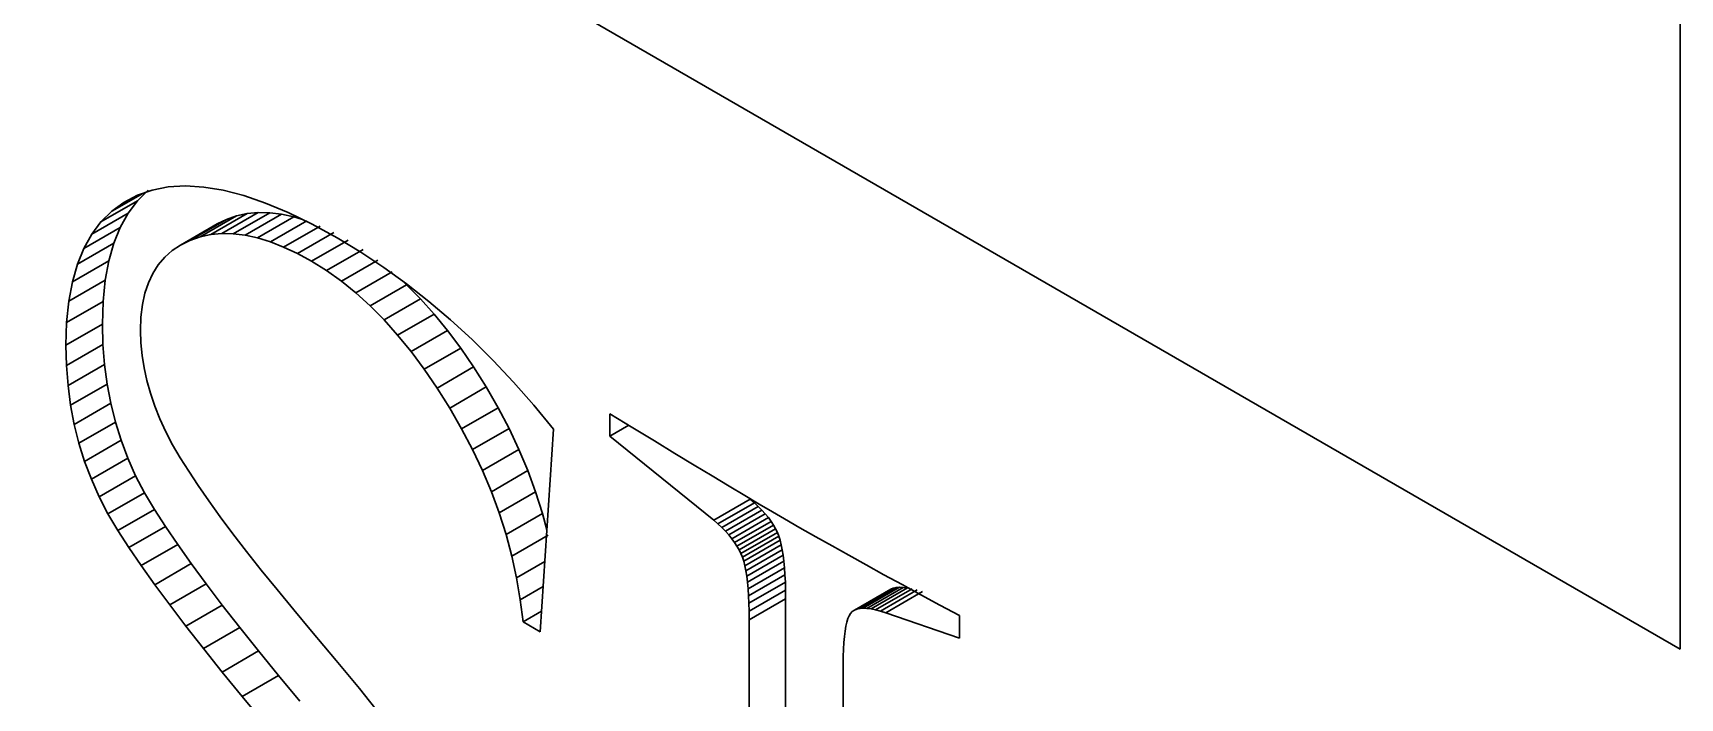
# Model space of a CAD drawing. Header units: millimetres. Extents: x -105 to 105, y -148 to 148.
# Drawn here: x 54.915 to 58.11, y -66.469 to -65.18 of the extents above; entities that cross this region are included whole.
import ezdxf

# ---------------------------------------------------------------- set-up
doc = ezdxf.new("R2010")
doc.units = ezdxf.units.MM
doc.layers.get('0').update_dxf_attribs({"lineweight": 18})

msp = doc.modelspace()

# ---------------------------------------------------------------- linework, layer by layer
at = {"color": 7, "lineweight": 30, "ltscale": 0.265362}
msp.add_line((58.1098, -66.3748), (48.9174, -61.0676), dxfattribs=at)
at = {"color": 7, "lineweight": 30, "ltscale": 0.040825}
msp.add_line((58.1098, -64.7418), (58.1098, -66.3748), dxfattribs=at)
at = {"color": 7, "lineweight": 30, "ltscale": 0.000764178}
msp.add_line((55.1179, -65.4945), (55.1467, -65.4843), dxfattribs=at)
at = {"color": 7, "lineweight": 30, "ltscale": 0.00073235}
for p, q in [((55.1179, -65.5054), (55.1387, -65.4848)), ((55.0472, -65.5462), (55.068, -65.5256))]:
    msp.add_line(p, q, dxfattribs=at)
at = {"color": 7, "lineweight": 30, "ltscale": 0.000790478}
msp.add_line((55.1467, -65.4843), (55.1778, -65.4783), dxfattribs=at)
at = {"color": 7, "lineweight": 30, "ltscale": 0.000832655}
msp.add_line((55.1778, -65.4783), (55.211, -65.4763), dxfattribs=at)
at = {"color": 7, "lineweight": 30, "ltscale": 0.000887762}
msp.add_line((55.211, -65.4763), (55.2465, -65.4785), dxfattribs=at)
at = {"color": 7, "lineweight": 30, "ltscale": 0.000954308}
msp.add_line((55.2465, -65.4785), (55.2841, -65.4847), dxfattribs=at)
at = {"color": 7, "lineweight": 30, "ltscale": 0.001029}
for p, q in [((55.2841, -65.4847), (55.324, -65.495)), ((55.7194, -65.7567), (55.6934, -65.7248)), ((55.6486, -65.7975), (55.6226, -65.7656))]:
    msp.add_line(p, q, dxfattribs=at)
at = {"color": 7, "lineweight": 30, "ltscale": 0.002041}
for p, q in [((55.0472, -65.5462), (55.1179, -65.5054)), ((55.0292, -65.5702), (55.0999, -65.5294)), ((55.2016, -65.5911), (55.2723, -65.5502)), ((55.2198, -65.5821), (55.2905, -65.5412)), ((55.2395, -65.5752), (55.3102, -65.5344)), ((55.26, -65.5707), (55.3307, -65.5299)), ((55.2814, -65.5687), (55.3521, -65.5279)), ((55.3036, -65.5691), (55.3744, -65.5283)), ((55.3268, -65.572), (55.3975, -65.5311)), ((55.3508, -65.5772), (55.4215, -65.5364)), ((55.3757, -65.5849), (55.4464, -65.5441)), ((55.0139, -65.5976), (55.0846, -65.5568)), ((55.4015, -65.595), (55.4722, -65.5541)), ((55.4281, -65.6075), (55.4989, -65.5667)), ((55.4557, -65.6224), (55.5264, -65.5816)), ((55.0014, -65.6284), (55.0721, -65.5876)), ((55.4848, -65.6405), (55.5555, -65.5997)), ((54.9917, -65.6625), (55.0624, -65.6217)), ((55.5134, -65.661), (55.5841, -65.6201)), ((55.5415, -65.6837), (55.6122, -65.6429)), ((54.9848, -65.7001), (55.0555, -65.6592)), ((55.5691, -65.7087), (55.6398, -65.6679)), ((55.5961, -65.736), (55.6668, -65.6952)), ((55.6226, -65.7656), (55.6934, -65.7248)), ((55.6486, -65.7975), (55.7194, -65.7567)), ((54.9802, -65.8248), (55.051, -65.784)), ((55.6741, -65.8317), (55.7448, -65.7909)), ((54.9833, -65.8636), (55.054, -65.8228)), ((55.6991, -65.8683), (55.7698, -65.8274)), ((54.9883, -65.9015), (55.059, -65.8607)), ((55.7235, -65.9071), (55.7942, -65.8662)), ((54.9954, -65.9387), (55.0661, -65.8978)), ((55.0044, -65.975), (55.0751, -65.9342)), ((55.7467, -65.9472), (55.8174, -65.9064)), ((55.7679, -65.9876), (55.8386, -65.9468)), ((55.0155, -66.0105), (55.0862, -65.9697)), ((55.7871, -66.0283), (55.8578, -65.9875)), ((55.0286, -66.0452), (55.0993, -66.0044)), ((55.8043, -66.0693), (55.875, -66.0285)), ((55.0437, -66.0791), (55.1144, -66.0383)), ((55.0608, -66.1122), (55.1315, -66.0714)), ((55.8195, -66.1106), (55.8902, -66.0698)), ((56.2355, -66.1247), (56.3062, -66.0839)), ((56.2438, -66.1318), (56.3145, -66.091)), ((55.08, -66.1445), (55.1507, -66.1037)), ((55.8328, -66.1523), (55.9035, -66.1114)), ((56.2514, -66.1389), (56.3221, -66.0981)), ((56.2585, -66.1461), (56.3292, -66.1053)), ((56.2649, -66.1532), (56.3356, -66.1124)), ((56.2708, -66.1604), (56.3415, -66.1196)), ((55.1014, -66.1775), (55.1721, -66.1366)), ((55.844, -66.1942), (55.9147, -66.1534)), ((56.2761, -66.1676), (56.3468, -66.1268)), ((56.2807, -66.1748), (56.3515, -66.134)), ((56.2848, -66.182), (56.3555, -66.1412)), ((56.2883, -66.1893), (56.359, -66.1484)), ((56.2912, -66.1965), (56.3619, -66.1557)), ((55.1253, -66.2125), (55.196, -66.1717)), ((56.2937, -66.2043), (56.3644, -66.1634)), ((56.2959, -66.213), (56.3666, -66.1721)), ((56.2979, -66.2226), (56.3686, -66.1818)), ((55.1516, -66.2496), (55.2223, -66.2088)), ((56.2996, -66.2333), (56.3703, -66.1925)), ((56.301, -66.2449), (56.3717, -66.2041)), ((56.3022, -66.2575), (56.3729, -66.2167)), ((55.1805, -66.2888), (55.2512, -66.248)), ((56.3031, -66.2711), (56.3738, -66.2303)), ((56.3037, -66.2856), (56.3745, -66.2448)), ((56.3041, -66.3012), (56.3748, -66.2603)), ((56.3043, -66.3176), (56.375, -66.2768)), ((56.5083, -66.2991), (56.579, -66.2583)), ((56.5132, -66.2971), (56.5839, -66.2563)), ((56.5188, -66.2959), (56.5895, -66.2551)), ((56.5253, -66.2954), (56.596, -66.2546)), ((56.5326, -66.2956), (56.6033, -66.2548)), ((56.5407, -66.2966), (56.6114, -66.2558)), ((56.5592, -66.3008), (56.63, -66.2599)), ((56.5697, -66.3039), (56.6405, -66.2631)), ((55.2118, -66.3301), (55.2825, -66.2893)), ((55.2457, -66.3735), (55.3164, -66.3327)), ((55.282, -66.419), (55.3527, -66.3782)), ((55.3208, -66.4666), (55.3915, -66.4258))]:
    msp.add_line(p, q, dxfattribs=at)
at = {"color": 7, "lineweight": 30, "ltscale": 0.001735}
msp.add_line((55.068, -65.5256), (55.1281, -65.4909), dxfattribs=at)
at = {"color": 7, "lineweight": 30, "ltscale": 0.000730186}
msp.add_line((55.068, -65.5256), (55.0916, -65.5083), dxfattribs=at)
at = {"color": 7, "lineweight": 30, "ltscale": 0.000744145}
msp.add_line((55.0916, -65.5083), (55.1179, -65.4945), dxfattribs=at)
at = {"color": 7, "lineweight": 30, "ltscale": 0.00075058}
msp.add_line((55.0999, -65.5294), (55.1179, -65.5054), dxfattribs=at)
at = {"color": 7, "lineweight": 30, "ltscale": 0.001111}
msp.add_line((55.324, -65.495), (55.366, -65.5095), dxfattribs=at)
at = {"color": 7, "lineweight": 30, "ltscale": 0.001199}
msp.add_line((55.366, -65.5095), (55.4103, -65.528), dxfattribs=at)
at = {"color": 7, "lineweight": 30, "ltscale": 0.000750885}
msp.add_line((55.0292, -65.5702), (55.0472, -65.5462), dxfattribs=at)
at = {"color": 7, "lineweight": 30, "ltscale": 0.000783975}
msp.add_line((55.0846, -65.5568), (55.0999, -65.5294), dxfattribs=at)
at = {"color": 7, "lineweight": 30, "ltscale": 0.000508559}
msp.add_line((55.2905, -65.5412), (55.2723, -65.5502), dxfattribs=at)
at = {"color": 7, "lineweight": 30, "ltscale": 0.000519971}
msp.add_line((55.3102, -65.5344), (55.2905, -65.5412), dxfattribs=at)
at = {"color": 7, "lineweight": 30, "ltscale": 0.000524948}
msp.add_line((55.3307, -65.5299), (55.3102, -65.5344), dxfattribs=at)
at = {"color": 7, "lineweight": 30, "ltscale": 0.000537222}
msp.add_line((55.3521, -65.5279), (55.3307, -65.5299), dxfattribs=at)
at = {"color": 7, "lineweight": 30, "ltscale": 0.00055666}
msp.add_line((55.3744, -65.5283), (55.3521, -65.5279), dxfattribs=at)
at = {"color": 7, "lineweight": 30, "ltscale": 0.000582977}
msp.add_line((55.3975, -65.5311), (55.3744, -65.5283), dxfattribs=at)
at = {"color": 7, "lineweight": 30, "ltscale": 0.000614606}
msp.add_line((55.4215, -65.5364), (55.3975, -65.5311), dxfattribs=at)
at = {"color": 7, "lineweight": 30, "ltscale": 0.001292}
msp.add_line((55.4103, -65.528), (55.4568, -65.5506), dxfattribs=at)
at = {"color": 7, "lineweight": 30, "ltscale": 0.000434632}
msp.add_line((55.4381, -65.5415), (55.4215, -65.5364), dxfattribs=at)
at = {"color": 7, "lineweight": 30, "ltscale": 0.001388}
msp.add_line((55.4568, -65.5506), (55.5055, -65.5773), dxfattribs=at)
at = {"color": 7, "lineweight": 30, "ltscale": 0.000783827}
msp.add_line((55.0139, -65.5976), (55.0292, -65.5702), dxfattribs=at)
at = {"color": 7, "lineweight": 30, "ltscale": 0.000829938}
msp.add_line((55.0721, -65.5876), (55.0846, -65.5568), dxfattribs=at)
at = {"color": 7, "lineweight": 30, "ltscale": 0.00050839}
msp.add_line((55.2198, -65.5821), (55.2016, -65.5911), dxfattribs=at)
at = {"color": 7, "lineweight": 30, "ltscale": 0.000520097}
msp.add_line((55.2395, -65.5752), (55.2198, -65.5821), dxfattribs=at)
at = {"color": 7, "lineweight": 30, "ltscale": 0.000524575}
msp.add_line((55.26, -65.5707), (55.2395, -65.5752), dxfattribs=at)
at = {"color": 7, "lineweight": 30, "ltscale": 0.000537566}
msp.add_line((55.2814, -65.5687), (55.26, -65.5707), dxfattribs=at)
at = {"color": 7, "lineweight": 30, "ltscale": 0.000556653}
msp.add_line((55.3036, -65.5691), (55.2814, -65.5687), dxfattribs=at)
at = {"color": 7, "lineweight": 30, "ltscale": 0.000583023}
msp.add_line((55.3268, -65.572), (55.3036, -65.5691), dxfattribs=at)
at = {"color": 7, "lineweight": 30, "ltscale": 0.000614525}
msp.add_line((55.3508, -65.5772), (55.3268, -65.572), dxfattribs=at)
at = {"color": 7, "lineweight": 30, "ltscale": 0.000651457}
msp.add_line((55.3757, -65.5849), (55.3508, -65.5772), dxfattribs=at)
at = {"color": 7, "lineweight": 30, "ltscale": 0.001332}
msp.add_line((55.5055, -65.5773), (55.551, -65.6049), dxfattribs=at)
at = {"color": 7, "lineweight": 30, "ltscale": 0.000830148}
msp.add_line((55.0014, -65.6284), (55.0139, -65.5976), dxfattribs=at)
at = {"color": 7, "lineweight": 30, "ltscale": 0.000887638}
for p, q in [((55.0624, -65.6217), (55.0721, -65.5876)), ((54.9917, -65.6625), (55.0014, -65.6284))]:
    msp.add_line(p, q, dxfattribs=at)
at = {"color": 7, "lineweight": 30, "ltscale": 0.000480877}
msp.add_line((55.1709, -65.6147), (55.1584, -65.6294), dxfattribs=at)
at = {"color": 7, "lineweight": 30, "ltscale": 0.00048102}
msp.add_line((55.1853, -65.6019), (55.1709, -65.6147), dxfattribs=at)
at = {"color": 7, "lineweight": 30, "ltscale": 0.000490704}
msp.add_line((55.2016, -65.5911), (55.1853, -65.6019), dxfattribs=at)
at = {"color": 7, "lineweight": 30, "ltscale": 0.000692025}
msp.add_line((55.4015, -65.595), (55.3757, -65.5849), dxfattribs=at)
at = {"color": 7, "lineweight": 30, "ltscale": 0.000736188}
msp.add_line((55.4281, -65.6075), (55.4015, -65.595), dxfattribs=at)
at = {"color": 7, "lineweight": 30, "ltscale": 0.000783311}
msp.add_line((55.4557, -65.6224), (55.4281, -65.6075), dxfattribs=at)
at = {"color": 7, "lineweight": 30, "ltscale": 0.001343}
msp.add_line((55.551, -65.6049), (55.5958, -65.6346), dxfattribs=at)
at = {"color": 7, "lineweight": 30, "ltscale": 0.000954263}
msp.add_line((55.0555, -65.6592), (55.0624, -65.6217), dxfattribs=at)
at = {"color": 7, "lineweight": 30, "ltscale": 0.000507854}
msp.add_line((55.1478, -65.6459), (55.1392, -65.6643), dxfattribs=at)
at = {"color": 7, "lineweight": 30, "ltscale": 0.000490151}
msp.add_line((55.1584, -65.6294), (55.1478, -65.6459), dxfattribs=at)
at = {"color": 7, "lineweight": 30, "ltscale": 0.000857522}
msp.add_line((55.4848, -65.6405), (55.4557, -65.6224), dxfattribs=at)
at = {"color": 7, "lineweight": 30, "ltscale": 0.000878695}
msp.add_line((55.5134, -65.661), (55.4848, -65.6405), dxfattribs=at)
at = {"color": 7, "lineweight": 30, "ltscale": 0.001357}
msp.add_line((55.5958, -65.6346), (55.6398, -65.6664), dxfattribs=at)
at = {"color": 7, "lineweight": 30, "ltscale": 0.000953888}
msp.add_line((54.9848, -65.7001), (54.9917, -65.6625), dxfattribs=at)
at = {"color": 7, "lineweight": 30, "ltscale": 0.001028}
for p, q in [((55.0513, -65.7002), (55.0555, -65.6592)), ((54.9806, -65.741), (54.9848, -65.7001)), ((56.6008, -66.2494), (56.637, -66.2691))]:
    msp.add_line(p, q, dxfattribs=at)
at = {"color": 7, "lineweight": 30, "ltscale": 0.000533312}
msp.add_line((55.1392, -65.6643), (55.1325, -65.6845), dxfattribs=at)
at = {"color": 7, "lineweight": 30, "ltscale": 0.000903238}
msp.add_line((55.5415, -65.6837), (55.5134, -65.661), dxfattribs=at)
at = {"color": 7, "lineweight": 30, "ltscale": 0.000270333}
msp.add_line((55.6398, -65.6679), (55.6318, -65.6606), dxfattribs=at)
at = {"color": 7, "lineweight": 30, "ltscale": 0.001373}
msp.add_line((55.6398, -65.6664), (55.6829, -65.7003), dxfattribs=at)
at = {"color": 7, "lineweight": 30, "ltscale": 0.000961094}
for p, q in [((55.6668, -65.6952), (55.6398, -65.6679)), ((55.5961, -65.736), (55.5691, -65.7087))]:
    msp.add_line(p, q, dxfattribs=at)
at = {"color": 7, "lineweight": 30, "ltscale": 0.002042}
for p, q in [((54.9806, -65.741), (55.0513, -65.7002)), ((54.9792, -65.7853), (55.05, -65.7445)), ((56.5495, -66.2983), (56.6203, -66.2575))]:
    msp.add_line(p, q, dxfattribs=at)
at = {"color": 7, "lineweight": 30, "ltscale": 0.001108}
for p, q in [((55.05, -65.7445), (55.0513, -65.7002)), ((54.9792, -65.7853), (54.9806, -65.741))]:
    msp.add_line(p, q, dxfattribs=at)
at = {"color": 7, "lineweight": 30, "ltscale": 0.000604368}
msp.add_line((55.1277, -65.7066), (55.1248, -65.7306), dxfattribs=at)
at = {"color": 7, "lineweight": 30, "ltscale": 0.000566406}
msp.add_line((55.1325, -65.6845), (55.1277, -65.7066), dxfattribs=at)
at = {"color": 7, "lineweight": 30, "ltscale": 0.000930601}
msp.add_line((55.5691, -65.7087), (55.5415, -65.6837), dxfattribs=at)
at = {"color": 7, "lineweight": 30, "ltscale": 0.000993882}
for p, q in [((55.6934, -65.7248), (55.6668, -65.6952)), ((55.6226, -65.7656), (55.5961, -65.736))]:
    msp.add_line(p, q, dxfattribs=at)
at = {"color": 7, "lineweight": 30, "ltscale": 0.00139}
msp.add_line((55.6829, -65.7003), (55.7253, -65.7363), dxfattribs=at)
at = {"color": 7, "lineweight": 30, "ltscale": 0.0006478}
msp.add_line((55.1248, -65.7306), (55.1238, -65.7565), dxfattribs=at)
at = {"color": 7, "lineweight": 30, "ltscale": 0.00141}
msp.add_line((55.7253, -65.7363), (55.7669, -65.7745), dxfattribs=at)
at = {"color": 7, "lineweight": 30, "ltscale": 0.000989471}
msp.add_line((55.051, -65.784), (55.05, -65.7445), dxfattribs=at)
at = {"color": 7, "lineweight": 30, "ltscale": 0.00060418}
msp.add_line((55.1238, -65.7565), (55.1246, -65.7807), dxfattribs=at)
at = {"color": 7, "lineweight": 30, "ltscale": 0.001066}
for p, q in [((55.7448, -65.7909), (55.7194, -65.7567)), ((55.6741, -65.8317), (55.6486, -65.7975))]:
    msp.add_line(p, q, dxfattribs=at)
at = {"color": 7, "lineweight": 30, "ltscale": 0.001432}
msp.add_line((55.7669, -65.7745), (55.8076, -65.8147), dxfattribs=at)
at = {"color": 7, "lineweight": 30, "ltscale": 0.00098909}
msp.add_line((54.9802, -65.8248), (54.9792, -65.7853), dxfattribs=at)
at = {"color": 7, "lineweight": 30, "ltscale": 0.000971492}
for p, q in [((55.054, -65.8228), (55.051, -65.784)), ((54.9833, -65.8636), (54.9802, -65.8248))]:
    msp.add_line(p, q, dxfattribs=at)
at = {"color": 7, "lineweight": 30, "ltscale": 0.000609266}
msp.add_line((55.1246, -65.7807), (55.1269, -65.805), dxfattribs=at)
at = {"color": 7, "lineweight": 30, "ltscale": 0.000617558}
msp.add_line((55.1269, -65.805), (55.1308, -65.8294), dxfattribs=at)
at = {"color": 7, "lineweight": 30, "ltscale": 0.001106}
for p, q in [((55.7698, -65.8274), (55.7448, -65.7909)), ((55.6991, -65.8683), (55.6741, -65.8317))]:
    msp.add_line(p, q, dxfattribs=at)
at = {"color": 7, "lineweight": 30, "ltscale": 0.000957031}
msp.add_line((55.059, -65.8607), (55.054, -65.8228), dxfattribs=at)
at = {"color": 7, "lineweight": 30, "ltscale": 0.000627637}
msp.add_line((55.1308, -65.8294), (55.1361, -65.8539), dxfattribs=at)
at = {"color": 7, "lineweight": 30, "ltscale": 0.001146}
msp.add_line((55.7942, -65.8662), (55.7698, -65.8274), dxfattribs=at)
at = {"color": 7, "lineweight": 30, "ltscale": 0.001456}
for p, q in [((55.8076, -65.8147), (55.8475, -65.8571)), ((55.3527, -66.3782), (55.3164, -66.3327))]:
    msp.add_line(p, q, dxfattribs=at)
at = {"color": 7, "lineweight": 30, "ltscale": 0.000957081}
msp.add_line((54.9883, -65.9015), (54.9833, -65.8636), dxfattribs=at)
at = {"color": 7, "lineweight": 30, "ltscale": 0.000944701}
msp.add_line((55.0661, -65.8978), (55.059, -65.8607), dxfattribs=at)
at = {"color": 7, "lineweight": 30, "ltscale": 0.000640057}
msp.add_line((55.1361, -65.8539), (55.1431, -65.8785), dxfattribs=at)
at = {"color": 7, "lineweight": 30, "ltscale": 0.001147}
msp.add_line((55.7235, -65.9071), (55.6991, -65.8683), dxfattribs=at)
at = {"color": 7, "lineweight": 30, "ltscale": 0.001158}
for p, q in [((55.8174, -65.9064), (55.7942, -65.8662)), ((55.7467, -65.9472), (55.7235, -65.9071))]:
    msp.add_line(p, q, dxfattribs=at)
at = {"color": 7, "lineweight": 30, "ltscale": 0.001481}
msp.add_line((55.8475, -65.8571), (55.8867, -65.9016), dxfattribs=at)
at = {"color": 7, "lineweight": 30, "ltscale": 0.000945075}
msp.add_line((54.9954, -65.9387), (54.9883, -65.9015), dxfattribs=at)
at = {"color": 7, "lineweight": 30, "ltscale": 0.000936117}
msp.add_line((55.0751, -65.9342), (55.0661, -65.8978), dxfattribs=at)
at = {"color": 7, "lineweight": 30, "ltscale": 0.000653963}
msp.add_line((55.1431, -65.8785), (55.1516, -65.9033), dxfattribs=at)
at = {"color": 7, "lineweight": 30, "ltscale": 0.001508}
msp.add_line((55.8867, -65.9016), (55.925, -65.9481), dxfattribs=at)
at = {"color": 7, "lineweight": 30, "ltscale": 0.000930243}
msp.add_line((55.0862, -65.9697), (55.0751, -65.9342), dxfattribs=at)
at = {"color": 7, "lineweight": 30, "ltscale": 0.000670617}
msp.add_line((55.1516, -65.9033), (55.1616, -65.9282), dxfattribs=at)
at = {"color": 7, "lineweight": 30, "ltscale": 0.000688855}
msp.add_line((55.1616, -65.9282), (55.1731, -65.9532), dxfattribs=at)
at = {"color": 7, "lineweight": 30, "ltscale": 0.00114}
for p, q in [((55.8386, -65.9468), (55.8174, -65.9064)), ((55.7679, -65.9876), (55.7467, -65.9472))]:
    msp.add_line(p, q, dxfattribs=at)
at = {"color": 7, "lineweight": 30, "ltscale": 0.001095}
for p, q in [((56.034, -65.9618), (56.034, -65.918)), ((56.712, -66.3094), (56.712, -66.3532))]:
    msp.add_line(p, q, dxfattribs=at)
at = {"color": 7, "lineweight": 30, "ltscale": 0.001301}
msp.add_line((56.034, -65.918), (56.0784, -65.9452), dxfattribs=at)
at = {"color": 7, "lineweight": 30, "ltscale": 0.000935747}
msp.add_line((55.0044, -65.975), (54.9954, -65.9387), dxfattribs=at)
at = {"color": 7, "lineweight": 30, "ltscale": 0.000708423}
msp.add_line((55.1731, -65.9532), (55.1862, -65.9783), dxfattribs=at)
at = {"color": 7, "lineweight": 30, "ltscale": 0.001126}
msp.add_line((55.8578, -65.9875), (55.8386, -65.9468), dxfattribs=at)
at = {"color": 7, "lineweight": 30, "ltscale": 0.009841}
msp.add_line((55.925, -65.9481), (55.8989, -66.3409), dxfattribs=at)
at = {"color": 7, "lineweight": 30, "ltscale": 0.001062}
msp.add_line((56.034, -65.9618), (56.0708, -65.9406), dxfattribs=at)
at = {"color": 7, "lineweight": 30, "ltscale": 0.006477}
msp.add_line((56.2355, -66.1247), (56.034, -65.9618), dxfattribs=at)
at = {"color": 7, "lineweight": 30, "ltscale": 0.001231}
msp.add_line((56.0784, -65.9452), (56.1204, -65.9708), dxfattribs=at)
at = {"color": 7, "lineweight": 30, "ltscale": 0.000930608}
msp.add_line((55.0155, -66.0105), (55.0044, -65.975), dxfattribs=at)
at = {"color": 7, "lineweight": 30, "ltscale": 0.000927647}
msp.add_line((55.0993, -66.0044), (55.0862, -65.9697), dxfattribs=at)
at = {"color": 7, "lineweight": 30, "ltscale": 0.000729996}
msp.add_line((55.1862, -65.9783), (55.2009, -66.0036), dxfattribs=at)
at = {"color": 7, "lineweight": 30, "ltscale": 0.001125}
msp.add_line((55.7871, -66.0283), (55.7679, -65.9876), dxfattribs=at)
at = {"color": 7, "lineweight": 30, "ltscale": 0.001112}
for p, q in [((55.875, -66.0285), (55.8578, -65.9875)), ((55.8043, -66.0693), (55.7871, -66.0283))]:
    msp.add_line(p, q, dxfattribs=at)
at = {"color": 7, "lineweight": 30, "ltscale": 0.001162}
msp.add_line((56.1204, -65.9708), (56.1601, -65.995), dxfattribs=at)
at = {"color": 7, "lineweight": 30, "ltscale": 0.001093}
msp.add_line((56.1601, -65.995), (56.1975, -66.0177), dxfattribs=at)
at = {"color": 7, "lineweight": 30, "ltscale": 0.00092729}
msp.add_line((55.0286, -66.0452), (55.0155, -66.0105), dxfattribs=at)
at = {"color": 7, "lineweight": 30, "ltscale": 0.000927951}
for p, q in [((55.1144, -66.0383), (55.0993, -66.0044)), ((55.0437, -66.0791), (55.0286, -66.0452))]:
    msp.add_line(p, q, dxfattribs=at)
at = {"color": 7, "lineweight": 30, "ltscale": 0.000771677}
msp.add_line((55.2009, -66.0036), (55.2173, -66.0297), dxfattribs=at)
at = {"color": 7, "lineweight": 30, "ltscale": 0.000833924}
msp.add_line((55.2173, -66.0297), (55.2357, -66.0575), dxfattribs=at)
at = {"color": 7, "lineweight": 30, "ltscale": 0.0011}
msp.add_line((55.8902, -66.0698), (55.875, -66.0285), dxfattribs=at)
at = {"color": 7, "lineweight": 30, "ltscale": 0.001023}
msp.add_line((56.1975, -66.0177), (56.2326, -66.0388), dxfattribs=at)
at = {"color": 7, "lineweight": 30, "ltscale": 0.000931555}
for p, q in [((55.1315, -66.0714), (55.1144, -66.0383)), ((55.0608, -66.1122), (55.0437, -66.0791))]:
    msp.add_line(p, q, dxfattribs=at)
at = {"color": 7, "lineweight": 30, "ltscale": 0.000896387}
msp.add_line((55.2357, -66.0575), (55.2561, -66.087), dxfattribs=at)
at = {"color": 7, "lineweight": 30, "ltscale": 0.000954565}
msp.add_line((56.2326, -66.0388), (56.2653, -66.0584), dxfattribs=at)
at = {"color": 7, "lineweight": 30, "ltscale": 0.000885091}
msp.add_line((56.2653, -66.0584), (56.2957, -66.0766), dxfattribs=at)
at = {"color": 7, "lineweight": 30, "ltscale": 0.000938484}
for p, q in [((55.1507, -66.1037), (55.1315, -66.0714)), ((55.08, -66.1445), (55.0608, -66.1122))]:
    msp.add_line(p, q, dxfattribs=at)
at = {"color": 7, "lineweight": 30, "ltscale": 0.00095955}
msp.add_line((55.2561, -66.087), (55.2786, -66.1181), dxfattribs=at)
at = {"color": 7, "lineweight": 30, "ltscale": 0.001101}
msp.add_line((55.8195, -66.1106), (55.8043, -66.0693), dxfattribs=at)
at = {"color": 7, "lineweight": 30, "ltscale": 0.001092}
for p, q in [((55.9035, -66.1114), (55.8902, -66.0698)), ((55.8328, -66.1523), (55.8195, -66.1106))]:
    msp.add_line(p, q, dxfattribs=at)
at = {"color": 7, "lineweight": 30, "ltscale": 0.000816147}
msp.add_line((56.2957, -66.0766), (56.3238, -66.0932), dxfattribs=at)
at = {"color": 7, "lineweight": 30, "ltscale": 0.000272341}
for p, q in [((56.3145, -66.091), (56.3062, -66.0839)), ((56.2438, -66.1318), (56.2355, -66.1247))]:
    msp.add_line(p, q, dxfattribs=at)
at = {"color": 7, "lineweight": 30, "ltscale": 0.00026099}
msp.add_line((56.3221, -66.0981), (56.3145, -66.091), dxfattribs=at)
at = {"color": 7, "lineweight": 30, "ltscale": 0.00074669}
msp.add_line((56.3238, -66.0932), (56.3496, -66.1083), dxfattribs=at)
at = {"color": 7, "lineweight": 30, "ltscale": 0.000981688}
msp.add_line((55.1721, -66.1366), (55.1507, -66.1037), dxfattribs=at)
at = {"color": 7, "lineweight": 30, "ltscale": 0.001022}
msp.add_line((55.2786, -66.1181), (55.3031, -66.1508), dxfattribs=at)
at = {"color": 7, "lineweight": 30, "ltscale": 0.000828172}
msp.add_line((55.912, -66.1434), (55.9035, -66.1114), dxfattribs=at)
at = {"color": 7, "lineweight": 30, "ltscale": 0.000251403}
msp.add_line((56.3292, -66.1053), (56.3221, -66.0981), dxfattribs=at)
at = {"color": 7, "lineweight": 30, "ltscale": 0.000240928}
msp.add_line((56.3356, -66.1124), (56.3292, -66.1053), dxfattribs=at)
at = {"color": 7, "lineweight": 30, "ltscale": 0.00023206}
msp.add_line((56.3415, -66.1196), (56.3356, -66.1124), dxfattribs=at)
at = {"color": 7, "lineweight": 30, "ltscale": 0.000222716}
msp.add_line((56.3468, -66.1268), (56.3415, -66.1196), dxfattribs=at)
at = {"color": 7, "lineweight": 30, "ltscale": 0.000677766}
msp.add_line((56.3496, -66.1083), (56.373, -66.1219), dxfattribs=at)
at = {"color": 7, "lineweight": 30, "ltscale": 0.000860577}
msp.add_line((56.373, -66.1219), (56.4028, -66.1391), dxfattribs=at)
at = {"color": 7, "lineweight": 30, "ltscale": 0.000982007}
msp.add_line((55.1014, -66.1775), (55.08, -66.1445), dxfattribs=at)
at = {"color": 7, "lineweight": 30, "ltscale": 0.00106}
for p, q in [((55.196, -66.1717), (55.1721, -66.1366)), ((55.1253, -66.2125), (55.1014, -66.1775))]:
    msp.add_line(p, q, dxfattribs=at)
at = {"color": 7, "lineweight": 30, "ltscale": 0.001086}
msp.add_line((55.3031, -66.1508), (55.3296, -66.1853), dxfattribs=at)
at = {"color": 7, "lineweight": 30, "ltscale": 0.001085}
msp.add_line((55.844, -66.1942), (55.8328, -66.1523), dxfattribs=at)
at = {"color": 7, "lineweight": 30, "ltscale": 0.000261251}
msp.add_line((56.2514, -66.1389), (56.2438, -66.1318), dxfattribs=at)
at = {"color": 7, "lineweight": 30, "ltscale": 0.000251131}
msp.add_line((56.2585, -66.1461), (56.2514, -66.1389), dxfattribs=at)
at = {"color": 7, "lineweight": 30, "ltscale": 0.000241211}
msp.add_line((56.2649, -66.1532), (56.2585, -66.1461), dxfattribs=at)
at = {"color": 7, "lineweight": 30, "ltscale": 0.000231523}
msp.add_line((56.2708, -66.1604), (56.2649, -66.1532), dxfattribs=at)
at = {"color": 7, "lineweight": 30, "ltscale": 0.000214789}
msp.add_line((56.3515, -66.134), (56.3468, -66.1268), dxfattribs=at)
at = {"color": 7, "lineweight": 30, "ltscale": 0.000207385}
for p, q in [((56.3555, -66.1412), (56.3515, -66.134)), ((56.2848, -66.182), (56.2807, -66.1748))]:
    msp.add_line(p, q, dxfattribs=at)
at = {"color": 7, "lineweight": 30, "ltscale": 0.000200813}
for p, q in [((56.359, -66.1484), (56.3555, -66.1412)), ((56.2883, -66.1893), (56.2848, -66.182))]:
    msp.add_line(p, q, dxfattribs=at)
at = {"color": 7, "lineweight": 30, "ltscale": 0.000195156}
for p, q in [((56.3619, -66.1557), (56.359, -66.1484)), ((56.2912, -66.1965), (56.2883, -66.1893))]:
    msp.add_line(p, q, dxfattribs=at)
at = {"color": 7, "lineweight": 30, "ltscale": 0.000203155}
for p, q in [((56.3644, -66.1634), (56.3619, -66.1557)), ((56.2937, -66.2043), (56.2912, -66.1965))]:
    msp.add_line(p, q, dxfattribs=at)
at = {"color": 7, "lineweight": 30, "ltscale": 0.00088447}
msp.add_line((56.4028, -66.1391), (56.4336, -66.1566), dxfattribs=at)
at = {"color": 7, "lineweight": 30, "ltscale": 0.000908377}
msp.add_line((56.4336, -66.1566), (56.4652, -66.1744), dxfattribs=at)
at = {"color": 7, "lineweight": 30, "ltscale": 0.001138}
for p, q in [((55.2223, -66.2088), (55.196, -66.1717)), ((55.1516, -66.2496), (55.1253, -66.2125))]:
    msp.add_line(p, q, dxfattribs=at)
at = {"color": 7, "lineweight": 30, "ltscale": 0.00115}
msp.add_line((55.3296, -66.1853), (55.3581, -66.2213), dxfattribs=at)
at = {"color": 7, "lineweight": 30, "ltscale": 0.000222942}
msp.add_line((56.2761, -66.1676), (56.2708, -66.1604), dxfattribs=at)
at = {"color": 7, "lineweight": 30, "ltscale": 0.000215109}
msp.add_line((56.2807, -66.1748), (56.2761, -66.1676), dxfattribs=at)
at = {"color": 7, "lineweight": 30, "ltscale": 0.000224733}
for p, q in [((56.3666, -66.1721), (56.3644, -66.1634)), ((56.2959, -66.213), (56.2937, -66.2043))]:
    msp.add_line(p, q, dxfattribs=at)
at = {"color": 7, "lineweight": 30, "ltscale": 0.000247106}
msp.add_line((56.3686, -66.1818), (56.3666, -66.1721), dxfattribs=at)
at = {"color": 7, "lineweight": 30, "ltscale": 0.000269612}
for p, q in [((56.3703, -66.1925), (56.3686, -66.1818)), ((56.2996, -66.2333), (56.2979, -66.2226))]:
    msp.add_line(p, q, dxfattribs=at)
at = {"color": 7, "lineweight": 30, "ltscale": 0.000932483}
msp.add_line((56.4652, -66.1744), (56.4978, -66.1927), dxfattribs=at)
at = {"color": 7, "lineweight": 30, "ltscale": 0.001217}
for p, q in [((55.2512, -66.248), (55.2223, -66.2088)), ((55.1805, -66.2888), (55.1516, -66.2496))]:
    msp.add_line(p, q, dxfattribs=at)
at = {"color": 7, "lineweight": 30, "ltscale": 0.001213}
msp.add_line((55.3581, -66.2213), (55.3886, -66.2591), dxfattribs=at)
at = {"color": 7, "lineweight": 30, "ltscale": 0.001081}
msp.add_line((55.8532, -66.2364), (55.844, -66.1942), dxfattribs=at)
at = {"color": 7, "lineweight": 30, "ltscale": 0.00158}
msp.add_line((55.8532, -66.2364), (55.908, -66.2048), dxfattribs=at)
at = {"color": 7, "lineweight": 30, "ltscale": 0.000246732}
msp.add_line((56.2979, -66.2226), (56.2959, -66.213), dxfattribs=at)
at = {"color": 7, "lineweight": 30, "ltscale": 0.000292883}
msp.add_line((56.3717, -66.2041), (56.3703, -66.1925), dxfattribs=at)
at = {"color": 7, "lineweight": 30, "ltscale": 0.00031608}
for p, q in [((56.3729, -66.2167), (56.3717, -66.2041)), ((56.3022, -66.2575), (56.301, -66.2449))]:
    msp.add_line(p, q, dxfattribs=at)
at = {"color": 7, "lineweight": 30, "ltscale": 0.000340279}
msp.add_line((56.3738, -66.2303), (56.3729, -66.2167), dxfattribs=at)
at = {"color": 7, "lineweight": 30, "ltscale": 0.000956413}
msp.add_line((56.4978, -66.1927), (56.5312, -66.2112), dxfattribs=at)
at = {"color": 7, "lineweight": 30, "ltscale": 0.000980355}
msp.add_line((56.5312, -66.2112), (56.5656, -66.2302), dxfattribs=at)
at = {"color": 7, "lineweight": 30, "ltscale": 0.001296}
msp.add_line((55.2825, -66.2893), (55.2512, -66.248), dxfattribs=at)
at = {"color": 7, "lineweight": 30, "ltscale": 0.001078}
for p, q in [((55.8605, -66.2789), (55.8532, -66.2364)), ((55.8657, -66.3217), (55.8605, -66.2789))]:
    msp.add_line(p, q, dxfattribs=at)
at = {"color": 7, "lineweight": 30, "ltscale": 0.001278}
msp.add_line((55.8605, -66.2789), (55.9047, -66.2534), dxfattribs=at)
at = {"color": 7, "lineweight": 30, "ltscale": 0.000293262}
msp.add_line((56.301, -66.2449), (56.2996, -66.2333), dxfattribs=at)
at = {"color": 7, "lineweight": 30, "ltscale": 0.000363911}
msp.add_line((56.3745, -66.2448), (56.3738, -66.2303), dxfattribs=at)
at = {"color": 7, "lineweight": 30, "ltscale": 0.000387691}
msp.add_line((56.3748, -66.2603), (56.3745, -66.2448), dxfattribs=at)
at = {"color": 7, "lineweight": 30, "ltscale": 0.001004}
msp.add_line((56.5656, -66.2302), (56.6008, -66.2494), dxfattribs=at)
at = {"color": 7, "lineweight": 30, "ltscale": 0.001277}
msp.add_line((55.3886, -66.2591), (55.4211, -66.2985), dxfattribs=at)
at = {"color": 7, "lineweight": 30, "ltscale": 0.000339898}
msp.add_line((56.3031, -66.2711), (56.3022, -66.2575), dxfattribs=at)
at = {"color": 7, "lineweight": 30, "ltscale": 0.000363894}
msp.add_line((56.3037, -66.2856), (56.3031, -66.2711), dxfattribs=at)
at = {"color": 7, "lineweight": 30, "ltscale": 0.000388081}
msp.add_line((56.3041, -66.3012), (56.3037, -66.2856), dxfattribs=at)
at = {"color": 7, "lineweight": 30, "ltscale": 0.000412002}
for p, q in [((56.375, -66.2768), (56.3748, -66.2603)), ((56.3043, -66.3176), (56.3041, -66.3012))]:
    msp.add_line(p, q, dxfattribs=at)
at = {"color": 7, "lineweight": 30, "ltscale": 0.031066}
msp.add_line((56.375, -67.5194), (56.375, -66.2768), dxfattribs=at)
at = {"color": 7, "lineweight": 30, "ltscale": 0.000131052}
for p, q in [((56.5839, -66.2563), (56.579, -66.2583)), ((56.5132, -66.2971), (56.5083, -66.2991))]:
    msp.add_line(p, q, dxfattribs=at)
at = {"color": 7, "lineweight": 30, "ltscale": 0.000144941}
msp.add_line((56.5895, -66.2551), (56.5839, -66.2563), dxfattribs=at)
at = {"color": 7, "lineweight": 30, "ltscale": 0.000162232}
for p, q in [((56.596, -66.2546), (56.5895, -66.2551)), ((56.5253, -66.2954), (56.5188, -66.2959))]:
    msp.add_line(p, q, dxfattribs=at)
at = {"color": 7, "lineweight": 30, "ltscale": 0.000182051}
for p, q in [((56.6033, -66.2548), (56.596, -66.2546)), ((56.5326, -66.2956), (56.5253, -66.2954))]:
    msp.add_line(p, q, dxfattribs=at)
at = {"color": 7, "lineweight": 30, "ltscale": 0.000203648}
for p, q in [((56.6114, -66.2558), (56.6033, -66.2548)), ((56.5407, -66.2966), (56.5326, -66.2956))]:
    msp.add_line(p, q, dxfattribs=at)
at = {"color": 7, "lineweight": 30, "ltscale": 0.001052}
msp.add_line((56.637, -66.2691), (56.674, -66.2891), dxfattribs=at)
at = {"color": 7, "lineweight": 30, "ltscale": 0.001297}
msp.add_line((55.2118, -66.3301), (55.1805, -66.2888), dxfattribs=at)
at = {"color": 7, "lineweight": 30, "ltscale": 0.001376}
for p, q in [((55.3164, -66.3327), (55.2825, -66.2893)), ((55.2457, -66.3735), (55.2118, -66.3301))]:
    msp.add_line(p, q, dxfattribs=at)
at = {"color": 7, "lineweight": 30, "ltscale": 0.001341}
msp.add_line((55.4211, -66.2985), (55.4557, -66.3395), dxfattribs=at)
at = {"color": 7, "lineweight": 30, "ltscale": 0.001034}
msp.add_line((55.8657, -66.3217), (55.9016, -66.301), dxfattribs=at)
at = {"color": 7, "lineweight": 30, "ltscale": 0.031065}
msp.add_line((56.3043, -67.5602), (56.3043, -66.3176), dxfattribs=at)
at = {"color": 7, "lineweight": 30, "ltscale": 0.000179049}
msp.add_line((56.4959, -66.3154), (56.4938, -66.3222), dxfattribs=at)
at = {"color": 7, "lineweight": 30, "ltscale": 0.000153123}
msp.add_line((56.4983, -66.3098), (56.4959, -66.3154), dxfattribs=at)
at = {"color": 7, "lineweight": 30, "ltscale": 0.00012993}
msp.add_line((56.501, -66.3053), (56.4983, -66.3098), dxfattribs=at)
at = {"color": 7, "lineweight": 30, "ltscale": 0.000118746}
msp.add_line((56.5043, -66.3019), (56.501, -66.3053), dxfattribs=at)
at = {"color": 7, "lineweight": 30, "ltscale": 0.000122307}
msp.add_line((56.5083, -66.2991), (56.5043, -66.3019), dxfattribs=at)
at = {"color": 7, "lineweight": 30, "ltscale": 0.000144859}
msp.add_line((56.5188, -66.2959), (56.5132, -66.2971), dxfattribs=at)
at = {"color": 7, "lineweight": 30, "ltscale": 0.000226089}
msp.add_line((56.5495, -66.2983), (56.5407, -66.2966), dxfattribs=at)
at = {"color": 7, "lineweight": 30, "ltscale": 0.000250174}
msp.add_line((56.5592, -66.3008), (56.5495, -66.2983), dxfattribs=at)
at = {"color": 7, "lineweight": 30, "ltscale": 0.000274294}
msp.add_line((56.5697, -66.3039), (56.5592, -66.3008), dxfattribs=at)
at = {"color": 7, "lineweight": 30, "ltscale": 0.003763}
msp.add_line((56.712, -66.3532), (56.5697, -66.3039), dxfattribs=at)
at = {"color": 7, "lineweight": 30, "ltscale": 0.001077}
msp.add_line((56.674, -66.2891), (56.712, -66.3094), dxfattribs=at)
at = {"color": 7, "lineweight": 30, "ltscale": 0.001858}
msp.add_line((55.4557, -66.3395), (55.5035, -66.3964), dxfattribs=at)
at = {"color": 7, "lineweight": 30, "ltscale": 0.000958101}
msp.add_line((55.8989, -66.3409), (55.8657, -66.3217), dxfattribs=at)
at = {"color": 7, "lineweight": 30, "ltscale": 0.000292496}
msp.add_line((56.4891, -66.35), (56.4881, -66.3616), dxfattribs=at)
at = {"color": 7, "lineweight": 30, "ltscale": 0.000263264}
msp.add_line((56.4903, -66.3395), (56.4891, -66.35), dxfattribs=at)
at = {"color": 7, "lineweight": 30, "ltscale": 0.000234486}
msp.add_line((56.4919, -66.3303), (56.4903, -66.3395), dxfattribs=at)
at = {"color": 7, "lineweight": 30, "ltscale": 0.000206637}
msp.add_line((56.4938, -66.3222), (56.4919, -66.3303), dxfattribs=at)
at = {"color": 7, "lineweight": 30, "ltscale": 0.001455}
msp.add_line((55.282, -66.419), (55.2457, -66.3735), dxfattribs=at)
at = {"color": 7, "lineweight": 30, "ltscale": 0.001535}
for p, q in [((55.3915, -66.4258), (55.3527, -66.3782)), ((55.3208, -66.4666), (55.282, -66.419))]:
    msp.add_line(p, q, dxfattribs=at)
at = {"color": 7, "lineweight": 30, "ltscale": 0.000351877}
msp.add_line((56.4873, -66.3745), (56.4869, -66.3886), dxfattribs=at)
at = {"color": 7, "lineweight": 30, "ltscale": 0.000322078}
msp.add_line((56.4881, -66.3616), (56.4873, -66.3745), dxfattribs=at)
at = {"color": 7, "lineweight": 30, "ltscale": 0.001767}
msp.add_line((55.5035, -66.3964), (55.5483, -66.451), dxfattribs=at)
at = {"color": 7, "lineweight": 30, "ltscale": 0.000381867}
msp.add_line((56.4869, -66.3886), (56.4868, -66.4038), dxfattribs=at)
at = {"color": 7, "lineweight": 30, "ltscale": 0.031955}
msp.add_line((56.4868, -66.4038), (56.4868, -67.6821), dxfattribs=at)
at = {"color": 7, "lineweight": 30, "ltscale": 0.001615}
for p, q in [((55.4328, -66.4755), (55.3915, -66.4258)), ((55.3621, -66.5163), (55.3208, -66.4666))]:
    msp.add_line(p, q, dxfattribs=at)
at = {"color": 7, "lineweight": 30, "ltscale": 0.001675}
msp.add_line((55.5483, -66.451), (55.5901, -66.5034), dxfattribs=at)

doc.saveas('drawing.dxf')
